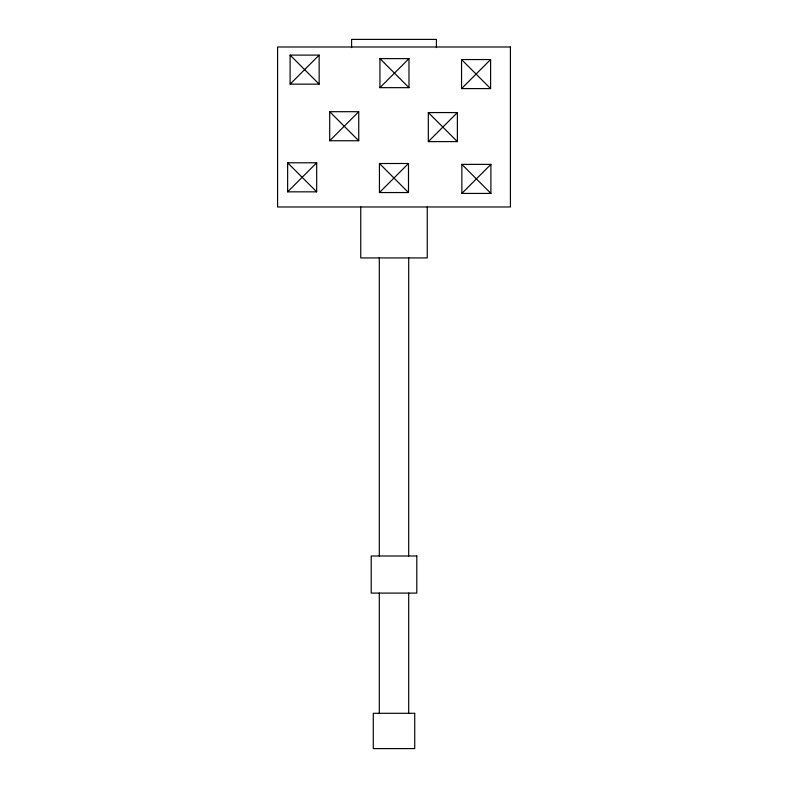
<?xml version="1.0" encoding="UTF-8"?>
<svg xmlns="http://www.w3.org/2000/svg" width="788" height="788" viewBox="0 0 788 788"><rect width="100%" height="100%" fill="white"/><g stroke="black" fill="none" stroke-linecap="round" stroke-linejoin="round"><path stroke-width="1.18" d="M290.102 84.149L319.15 55.101L290.102 55.101L290.102 84.149L319.15 84.149L319.15 55.101M379.934 87.655L408.982 58.608L408.982 87.655L379.934 87.655L379.934 58.608L408.982 58.608M329.699 140.747L358.747 111.699L329.699 111.699L329.699 140.747L358.747 140.747L358.747 111.699M287.63 191.839L316.678 162.791L316.678 191.839L287.63 191.839L287.63 162.791L316.678 162.791M461.551 88.601L490.599 59.553L461.551 59.553L461.551 88.601L490.599 88.601L490.599 59.553M428.327 141.613L457.375 112.566L457.375 141.613L428.327 141.613L428.327 112.566L457.375 112.566M379.442 192.548L408.489 163.5L408.489 192.548L379.442 192.548L379.442 163.5L408.489 163.5M461.857 193.424L490.904 164.377L461.857 164.377L461.857 193.424L490.904 193.424L490.904 164.377M461.551 59.553L490.599 88.601M379.934 58.608L408.982 87.655M428.327 112.566L457.375 141.613M461.857 164.377L490.904 193.424M290.102 55.101L319.15 84.149M329.699 111.699L358.747 140.747M379.442 163.5L408.489 192.548M287.63 162.791L316.678 191.839M436.414 47.615L436.414 39.4L351.586 39.4L351.586 47.615M427.244 206.978L427.244 257.922L360.756 257.922L360.756 206.978M408.696 257.577L408.696 555.993M408.696 593.088L408.696 713.298M379.304 257.577L379.304 555.993M379.304 593.088L379.304 713.298M510.417 46.994L277.583 46.994L277.583 206.978L510.417 206.978L510.417 46.994M416.793 555.993L371.207 555.993L371.207 593.088L416.793 593.088L416.793 555.993M414.724 713.298L373.276 713.298L373.276 748.6L414.724 748.6L414.724 713.298"/></g></svg>
